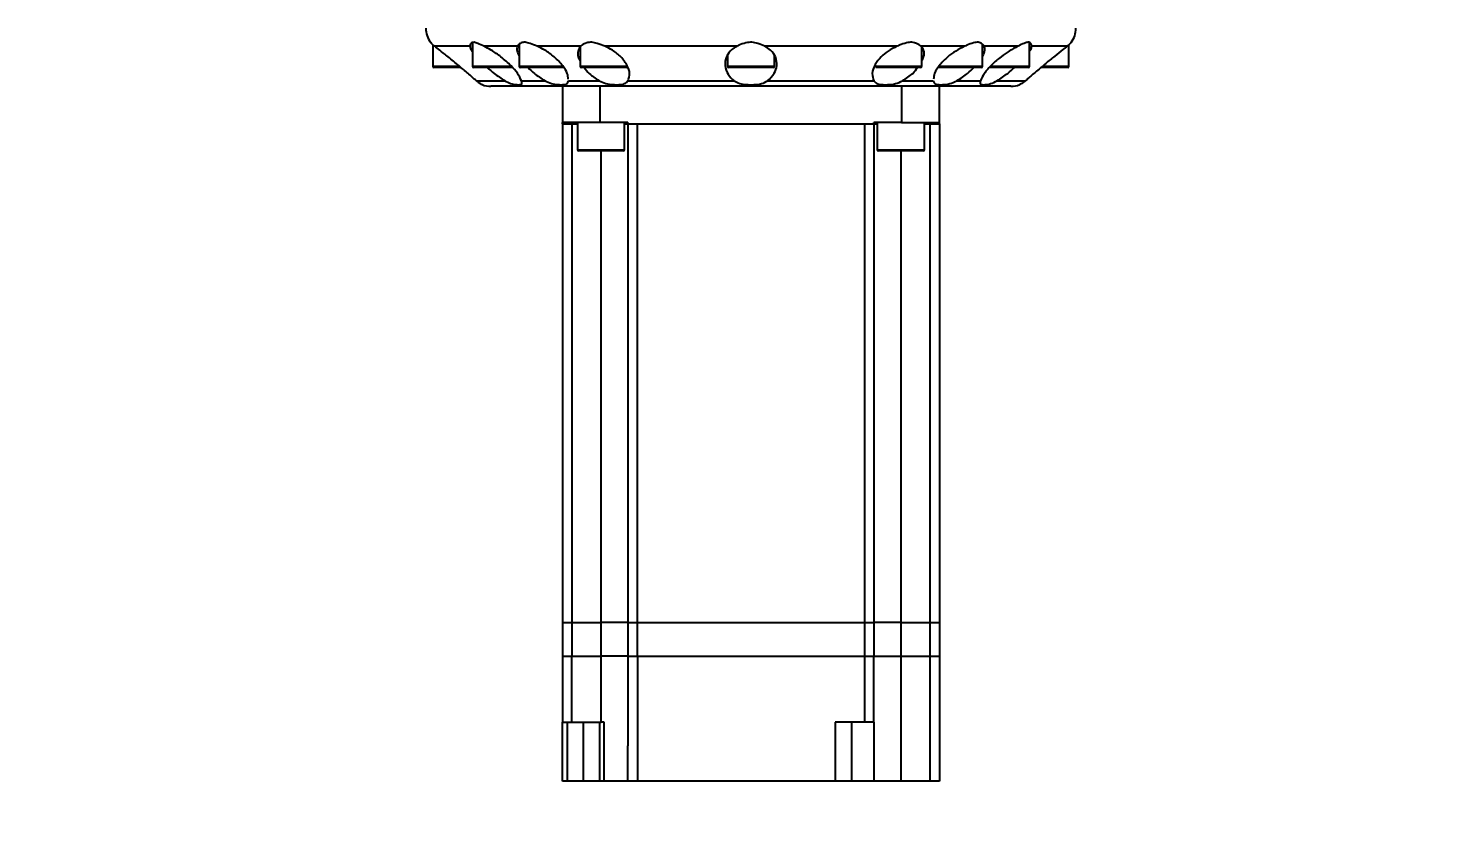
# Model space of a CAD drawing. Header units: millimetres. Extents: x 415 to 2018, y 500 to 823.
# Drawn here: x 1697.79 to 1727.69, y 580.28 to 597.49 of the extents above; entities that cross this region are included whole.
import ezdxf

# ---------------------------------------------------------------- set-up
doc = ezdxf.new("R2010")
doc.units = ezdxf.units.MM
doc.header["$PDSIZE"] = -1
doc.linetypes.add('PHANTOM', pattern=[12.7, 6.35, -1.27, 1.27, -1.27, 1.27, -1.27])
doc.layers.get('Defpoints').update_dxf_attribs({"lineweight": 18})
doc.dimstyles.new('ISO-25', dxfattribs={"dimtxt": 2.5, "dimasz": 2.5, "dimexe": 1.25, "dimexo": 0.625, "dimtad": 1, "dimtoh": 1, "dimlfac": 10, "dimtxsty": 'Standard', "dimcen": 2.5, "dimadec": 0, "dimazin": 0, "dimtfac": 1, "dimtmove": 0, "dimatfit": 3, "dimfxl": 1, "dimarcsym": 0})

# ---------------------------------------------------------------- blocks, each defined once
blk = doc.blocks.new('*D94')
at = {"color": 0, "lineweight": -2}
for p, q in [((1713.13, 608.855), (1808.574, 572.876)), ((1816.26, 569.979), (1810.914, 571.994)), ((1826.885, 569.979), (1816.26, 569.979))]:
    blk.add_line(p, q, dxfattribs=at)
at = {"color": 0}
blk.add_solid([(1811.06, 572.384), (1810.767, 571.604), (1808.574, 572.876)], dxfattribs=at)
at = {"layer": 'Defpoints', "color": 0}
for p in [(1713.13, 608.855), (1808.574, 572.876)]:
    blk.add_point(p, dxfattribs=at)
at = {"color": 0, "insert": (1821.885, 571.854), "char_height": 2.5, "attachment_point": 5}
blk.add_mtext('R1020', dxfattribs=at)

msp = doc.modelspace()

# ---------------------------------------------------------------- linework, layer by layer
at = {"color": 161, "linetype": 'Continuous', "lineweight": 25, "true_color": 0x67adff}
for p, q in [((1706.3804, 597.1382), (1706.3804, 596.6796)), ((1707.1683, 597.1047), (1706.4168, 597.1047)), ((1707.2177, 597.1809), (1707.2177, 596.6796)), ((1708.1739, 597.1047), (1707.4642, 597.1047)), ((1708.2109, 597.1434), (1708.2109, 596.6796)), ((1709.5173, 597.1047), (1708.5924, 597.1047)), ((1709.5054, 597.0838), (1709.5054, 596.6796)), ((1712.8344, 597.1047), (1710.0299, 597.1047)), ((1712.6304, 596.912), (1712.6304, 596.6796)), ((1716.2308, 597.1047), (1713.4263, 597.1047)), ((1717.6683, 597.1047), (1716.7435, 597.1047)), ((1716.7554, 596.6796), (1716.7554, 597.0859)), ((1718.0498, 596.6796), (1718.0498, 597.1435)), ((1718.7965, 597.1047), (1718.0869, 597.1047)), ((1719.043, 596.6796), (1719.043, 597.1819)), ((1719.8439, 597.1047), (1719.0925, 597.1047)), ((1719.8804, 596.6796), (1719.8804, 597.1368)), ((1706.3804, 596.6796), (1706.9453, 596.6796)), ((1706.9745, 596.6546), (1706.4054, 596.6546)), ((1707.2177, 596.6796), (1708.0498, 596.6796)), ((1708.0735, 596.6546), (1707.2427, 596.6546)), ((1708.2109, 596.6796), (1709.1439, 596.6796)), ((1709.1752, 596.6546), (1708.2359, 596.6546)), ((1709.5054, 596.6796), (1710.5054, 596.6796)), ((1710.4804, 596.6546), (1709.5304, 596.6546)), ((1712.6304, 596.6796), (1713.6304, 596.6796)), ((1713.6054, 596.6546), (1712.6554, 596.6546)), ((1713.6304, 596.6796), (1713.6304, 596.9079)), ((1715.7554, 596.6796), (1716.7554, 596.6796)), ((1716.7304, 596.6546), (1715.7804, 596.6546)), ((1718.0248, 596.6546), (1717.0999, 596.6546)), ((1717.118, 596.6796), (1718.0498, 596.6796)), ((1719.018, 596.6546), (1718.1971, 596.6546)), ((1718.2176, 596.6796), (1719.043, 596.6796)), ((1719.8554, 596.6546), (1719.2867, 596.6546)), ((1719.3171, 596.6796), (1719.8804, 596.6796)), ((1707.302, 596.3705), (1707.9063, 596.3705)), ((1708.2594, 596.3705), (1708.7593, 596.3705)), ((1709.2588, 596.3705), (1709.9103, 596.3705)), ((1710.522, 596.3705), (1712.7772, 596.3705)), ((1713.4835, 596.3705), (1715.7387, 596.3705)), ((1716.3504, 596.3705), (1717.0019, 596.3705)), ((1717.5014, 596.3705), (1718.0013, 596.3705)), ((1718.3545, 596.3705), (1718.9587, 596.3705)), ((1709.2279, 596.2546), (1707.6114, 596.2546)), ((1709.1304, 596.2546), (1709.1304, 595.4846)), ((1718.6493, 596.2546), (1709.2279, 596.2546)), ((1709.9304, 595.4846), (1709.9304, 596.2546)), ((1716.3304, 596.2546), (1716.3304, 595.4846)), ((1717.1304, 595.4846), (1717.1304, 596.2546)), ((1709.9304, 595.4846), (1709.1304, 595.4846)), ((1709.1304, 595.4546), (1709.1304, 595.4846)), ((1709.1304, 595.4546), (1709.1304, 584.8746)), ((1709.1304, 595.4546), (1709.4484, 595.4546)), ((1709.3304, 595.4546), (1709.3304, 584.8746)), ((1709.4484, 595.4846), (1709.4484, 594.9096)), ((1710.5184, 595.4846), (1709.9304, 595.4846)), ((1710.4484, 594.9096), (1710.4484, 595.4846)), ((1710.4484, 595.4546), (1710.5184, 595.4546)), ((1710.4484, 595.4546), (1710.5184, 595.4546)), ((1710.5184, 595.4846), (1710.5184, 595.4546)), ((1710.5184, 595.4546), (1710.5184, 584.8746)), ((1710.5184, 595.4546), (1715.7424, 595.4546)), ((1710.7184, 595.4546), (1710.7184, 584.8746)), ((1710.7184, 595.4546), (1715.5423, 595.4546)), ((1715.5423, 595.4546), (1715.5423, 584.8746)), ((1715.7423, 595.4546), (1715.7423, 584.8746)), ((1715.7423, 595.4546), (1715.8123, 595.4546)), ((1715.7424, 595.4546), (1715.7424, 595.4846)), ((1716.3304, 595.4846), (1715.7424, 595.4846)), ((1715.7424, 595.4546), (1715.8123, 595.4546)), ((1715.8123, 595.4846), (1715.8123, 594.9096)), ((1716.3304, 595.4846), (1717.1304, 595.4846)), ((1716.8123, 594.9096), (1716.8123, 595.4846)), ((1716.8123, 595.4546), (1717.1304, 595.4546)), ((1716.9304, 595.4546), (1716.9304, 584.8746)), ((1717.1304, 595.4546), (1717.1304, 595.4846)), ((1717.1304, 595.4546), (1717.1304, 584.8746)), ((1709.4484, 594.9096), (1709.9726, 594.9096)), ((1709.9714, 594.8846), (1709.4734, 594.8846)), ((1709.9484, 584.8746), (1709.9484, 594.8846)), ((1710.4234, 594.8846), (1709.9714, 594.8846)), ((1709.9726, 594.9096), (1710.4484, 594.9096)), ((1715.8123, 594.9096), (1716.8123, 594.9096)), ((1716.7873, 594.8846), (1715.8373, 594.8846)), ((1716.3123, 594.8846), (1716.3123, 584.8746)), ((1709.1304, 584.8746), (1709.3304, 584.8746)), ((1709.1304, 584.8746), (1709.1304, 584.1546)), ((1709.3304, 584.8746), (1709.9484, 584.8746)), ((1709.3304, 584.8746), (1709.3304, 584.1546)), ((1710.5184, 584.8746), (1709.9484, 584.8746)), ((1709.9484, 584.1546), (1709.9484, 584.8746)), ((1710.5184, 584.8746), (1710.7184, 584.8746)), ((1710.5184, 584.8746), (1710.5184, 584.1546)), ((1710.7184, 584.8746), (1715.5423, 584.8746)), ((1710.7184, 584.8746), (1710.7184, 584.1546)), ((1715.5423, 584.8746), (1715.7423, 584.8746)), ((1715.5423, 584.8746), (1715.5423, 584.1546)), ((1716.3123, 584.8746), (1715.7423, 584.8746)), ((1715.7423, 584.8746), (1715.7423, 584.1546)), ((1716.3123, 584.8746), (1716.9304, 584.8746)), ((1716.3123, 584.8746), (1716.3123, 584.1546)), ((1716.9304, 584.8746), (1717.1304, 584.8746)), ((1716.9304, 584.8746), (1716.9304, 584.1546)), ((1717.1304, 584.8746), (1717.1304, 584.1546)), ((1709.1304, 584.1546), (1709.1304, 582.7546)), ((1709.1304, 584.1546), (1709.3304, 584.1546)), ((1709.3304, 582.7546), (1709.3304, 584.1546)), ((1709.3304, 584.1546), (1709.9484, 584.1546)), ((1710.5184, 584.1546), (1709.9484, 584.1546)), ((1709.9504, 582.7546), (1709.9504, 584.1546)), ((1710.5184, 584.1546), (1710.7184, 584.1546)), ((1710.5204, 584.1546), (1710.7204, 584.1546)), ((1710.5204, 584.1546), (1710.5204, 582.2546)), ((1710.7184, 584.1546), (1715.5423, 584.1546)), ((1710.7204, 584.1546), (1715.5404, 584.1546)), ((1710.7204, 584.1546), (1710.7204, 581.5046)), ((1715.5404, 584.1546), (1715.5404, 582.7546)), ((1715.5404, 584.1546), (1715.7404, 584.1546)), ((1715.5423, 584.1546), (1715.7423, 584.1546)), ((1715.7404, 582.7546), (1715.7404, 584.1546)), ((1715.7423, 584.1546), (1716.3123, 584.1546)), ((1716.3123, 584.1546), (1716.3123, 581.5046)), ((1716.3123, 584.1546), (1716.9304, 584.1546)), ((1716.9304, 584.1546), (1716.9304, 581.5046)), ((1716.9304, 584.1546), (1717.1304, 584.1546)), ((1717.1304, 584.1546), (1717.1304, 581.5046)), ((1709.1304, 582.7546), (1709.3304, 582.7546)), ((1709.1304, 581.5046), (1709.1304, 582.7546)), ((1709.2304, 582.7546), (1709.2304, 581.5046)), ((1709.3304, 582.7546), (1709.9504, 582.7546)), ((1709.5731, 581.5046), (1709.5731, 582.7546)), ((1709.9231, 581.5046), (1709.9231, 582.7546)), ((1710.0123, 582.7546), (1709.9504, 582.7546)), ((1710.0123, 581.5046), (1710.0123, 582.7546)), ((1714.9178, 582.7546), (1714.9178, 581.5046)), ((1715.5404, 582.7546), (1714.9178, 582.7546)), ((1715.2678, 582.7546), (1715.2678, 581.5046)), ((1715.7404, 582.7546), (1715.5404, 582.7546)), ((1715.7404, 582.7546), (1715.7404, 581.5046)), ((1710.5204, 581.5046), (1710.5204, 582.2546)), ((1709.2304, 581.5046), (1709.1304, 581.5046)), ((1709.5731, 581.5046), (1709.2304, 581.5046)), ((1709.9231, 581.5046), (1709.5731, 581.5046)), ((1710.0123, 581.5046), (1709.9231, 581.5046)), ((1710.5204, 581.5046), (1710.0123, 581.5046)), ((1710.7204, 581.5046), (1710.5204, 581.5046)), ((1714.9178, 581.5046), (1710.7204, 581.5046)), ((1715.2678, 581.5046), (1714.9178, 581.5046)), ((1715.7404, 581.5046), (1715.2678, 581.5046)), ((1716.3123, 581.5046), (1715.7404, 581.5046)), ((1716.9304, 581.5046), (1716.3123, 581.5046)), ((1717.1304, 581.5046), (1716.9304, 581.5046))]:
    msp.add_line(p, q, dxfattribs=at)
at = {"linetype": 'PHANTOM', "lineweight": 25}
msp.add_arc((1713.1304, 608.8546), 33.6, 195, 165, dxfattribs=at)
at = {"color": 161, "linetype": 'Continuous', "lineweight": 25, "true_color": 0x67adff}
for centre, radius, start, end in [((1706.7304, 597.4888), 0.5, 180, 217.26365), ((1719.5304, 597.4888), 0.5, 322.71747, 0), ((1706.4054, 596.6796), 0.025, 180, 270), ((1707.2427, 596.6796), 0.025, 180, 270), ((1708.2359, 596.6796), 0.025, 180, 270), ((1709.5304, 596.6796), 0.025, 180, 270), ((1710.4804, 596.6796), 0.025, 270, 0), ((1712.6554, 596.6796), 0.025, 180, 270), ((1713.6054, 596.6796), 0.025, 270, 0), ((1716.7304, 596.6796), 0.025, 270, 0), ((1718.0248, 596.6796), 0.025, 270, 0), ((1719.018, 596.6796), 0.025, 270, 0), ((1719.8554, 596.6796), 0.025, 270, 0), ((1707.6114, 596.7546), 0.5, 248.11063, 270), ((1718.6493, 596.7546), 0.5, 270, 291.91771), ((1709.4734, 594.9096), 0.025, 180, 270), ((1710.4234, 594.9096), 0.025, 270, 0), ((1715.8373, 594.9096), 0.025, 180, 270), ((1716.7873, 594.9096), 0.025, 270, 0)]:
    msp.add_arc(centre, radius, start, end, dxfattribs=at)
for points, knots in [([(1706.4168, 597.1047), (1706.3923, 597.1262), (1706.3496, 597.1634), (1706.3273, 597.1925), (1706.3319, 597.187), (1706.3325, 597.1862)], [0, 0, 0, 0, 0.5355562, 0.9303092, 1, 1, 1, 1]), ([(1707.302, 596.3705), (1707.2437, 596.4221), (1707.1335, 596.5196), (1706.9207, 596.7006), (1706.7129, 596.8712), (1706.5307, 597.0161), (1706.4507, 597.0783), (1706.4168, 597.1047)], [0, 0, 0, 0, 0.2217866, 0.4194567, 0.6598, 0.8557916, 1, 1, 1, 1]), ([(1707.4642, 597.1047), (1707.4185, 597.1271), (1707.3389, 597.166), (1707.2488, 597.1948), (1707.1873, 597.1801), (1707.1668, 597.1393), (1707.168, 597.1114), (1707.1683, 597.1047)], [0, 0, 0, 0, 0.26803029, 0.46558987, 0.66408712, 0.91865938, 1, 1, 1, 1]), ([(1707.1683, 597.1047), (1707.1742, 597.0747), (1707.1806, 597.042), (1707.2149, 596.9968), (1707.2177, 596.9931)], [0, 0, 0, 0, 0.9195691, 1, 1, 1, 1]), ([(1708.2594, 596.3705), (1708.2357, 596.4221), (1708.1909, 596.5196), (1708.0332, 596.7006), (1707.8419, 596.8712), (1707.6361, 597.0161), (1707.5154, 597.0783), (1707.4642, 597.1047)], [0, 0, 0, 0, 0.2217851, 0.41945661, 0.65980014, 0.85579168, 1, 1, 1, 1]), ([(1708.1739, 597.1047), (1708.166, 597.0732), (1708.151, 597.0134), (1708.1917, 596.9317), (1708.2109, 596.8931)], [0, 0, 0, 0, 0.5278187, 1, 1, 1, 1]), ([(1708.5924, 597.1047), (1708.5408, 597.1271), (1708.4511, 597.166), (1708.3349, 597.1948), (1708.242, 597.1801), (1708.1941, 597.1393), (1708.1778, 597.1114), (1708.1739, 597.1047)], [0, 0, 0, 0, 0.2680311, 0.4655917, 0.6640897, 0.9186616, 1, 1, 1, 1]), ([(1709.2529, 596.4036), (1709.2498, 596.4446), (1709.2431, 596.5317), (1709.1357, 596.7007), (1708.9734, 596.8712), (1708.7765, 597.0161), (1708.6472, 597.0783), (1708.5924, 597.1047)], [0, 0, 0, 0, 0.1843083, 0.3914983, 0.643417, 0.848847, 1, 1, 1, 1]), ([(1709.5173, 597.1047), (1709.4941, 597.0729), (1709.4478, 597.0095), (1709.4517, 596.897), (1709.4901, 596.8215), (1709.5054, 596.7914)], [0, 0, 0, 0, 0.3770005, 0.7517212, 1, 1, 1, 1]), ([(1710.0299, 597.1047), (1709.9759, 597.1271), (1709.8822, 597.166), (1709.7477, 597.1948), (1709.6299, 597.1801), (1709.5577, 597.1393), (1709.5251, 597.1114), (1709.5173, 597.1047)], [0, 0, 0, 0, 0.2680301, 0.4655909, 0.6640863, 0.9186613, 1, 1, 1, 1]), ([(1710.522, 596.3705), (1710.5393, 596.4221), (1710.5719, 596.5196), (1710.5116, 596.7006), (1710.3879, 596.8712), (1710.2136, 597.0161), (1710.0846, 597.0783), (1710.0299, 597.1047)], [0, 0, 0, 0, 0.22178629, 0.41945638, 0.65980084, 0.85579208, 1, 1, 1, 1]), ([(1712.8344, 597.1047), (1712.7956, 597.0818), (1712.6977, 597.0239), (1712.606, 596.8967), (1712.5667, 596.7305), (1712.6069, 596.5572), (1712.6973, 596.4338), (1712.7647, 596.3804), (1712.7772, 596.3705)], [0, 0, 0, 0, 0.1269441, 0.3206242, 0.5171244, 0.7516476, 0.9538421, 1, 1, 1, 1]), ([(1713.4263, 597.1047), (1713.3786, 597.1271), (1713.2958, 597.166), (1713.153, 597.1948), (1713.0105, 597.1801), (1712.9059, 597.1393), (1712.8483, 597.1114), (1712.8344, 597.1047)], [0, 0, 0, 0, 0.268031, 0.4655915, 0.6640877, 0.9186608, 1, 1, 1, 1]), ([(1713.4835, 596.3705), (1713.5371, 596.4221), (1713.6384, 596.5196), (1713.6916, 596.7006), (1713.6687, 596.8712), (1713.5727, 597.0161), (1713.4699, 597.0783), (1713.4263, 597.1047)], [0, 0, 0, 0, 0.2217862, 0.4194567, 0.6598013, 0.8557929, 1, 1, 1, 1]), ([(1716.2308, 597.1047), (1716.1664, 597.073), (1716.0379, 597.0097), (1715.8786, 596.8733), (1715.754, 596.7103), (1715.6862, 596.5271), (1715.7217, 596.4212), (1715.7387, 596.3705)], [0, 0, 0, 0, 0.1704707, 0.3399083, 0.5441978, 0.7817492, 1, 1, 1, 1]), ([(1716.7435, 597.1047), (1716.7148, 597.1271), (1716.665, 597.166), (1716.5522, 597.1948), (1716.4232, 597.1801), (1716.3142, 597.1393), (1716.2471, 597.1114), (1716.2308, 597.1047)], [0, 0, 0, 0, 0.2680309, 0.4655924, 0.6640879, 0.9186611, 1, 1, 1, 1]), ([(1716.7554, 596.7976), (1716.7706, 596.8255), (1716.8145, 596.9061), (1716.8117, 597.0159), (1716.7638, 597.0783), (1716.7435, 597.1047)], [0, 0, 0, 0, 0.2338127, 0.6752183, 1, 1, 1, 1]), ([(1717.6683, 597.1047), (1717.6035, 597.073), (1717.4743, 597.0097), (1717.2929, 596.8732), (1717.1324, 596.7105), (1717.018, 596.5392), (1717.0107, 596.4437), (1717.0076, 596.4035)], [0, 0, 0, 0, 0.1786788, 0.3562746, 0.5704, 0.8193893, 1, 1, 1, 1]), ([(1718.0869, 597.1047), (1718.071, 597.1271), (1718.0435, 597.166), (1717.9578, 597.1948), (1717.8492, 597.1801), (1717.7492, 597.1393), (1717.6841, 597.1114), (1717.6683, 597.1047)], [0, 0, 0, 0, 0.26802867, 0.46559096, 0.66408702, 0.91866047, 1, 1, 1, 1]), ([(1718.7965, 597.1047), (1718.7357, 597.073), (1718.6146, 597.0097), (1718.4238, 596.8733), (1718.237, 596.7103), (1718.0731, 596.5271), (1718.0246, 596.4212), (1718.0013, 596.3705)], [0, 0, 0, 0, 0.1704708, 0.3399087, 0.5441974, 0.7817506, 1, 1, 1, 1]), ([(1718.0498, 596.8942), (1718.0716, 596.9389), (1718.1111, 597.0202), (1718.0944, 597.0785), (1718.0869, 597.1047)], [0, 0, 0, 0, 0.5511786, 1, 1, 1, 1]), ([(1719.0925, 597.1047), (1719.0905, 597.1271), (1719.0872, 597.166), (1719.0345, 597.1948), (1718.9536, 597.1801), (1718.8694, 597.1393), (1718.8107, 597.1114), (1718.7965, 597.1047)], [0, 0, 0, 0, 0.2680332, 0.4655927, 0.6640887, 0.9186605, 1, 1, 1, 1]), ([(1719.8439, 597.1047), (1719.8144, 597.0818), (1719.74, 597.0239), (1719.5797, 596.8967), (1719.3761, 596.7305), (1719.1709, 596.5572), (1719.0298, 596.4338), (1718.9699, 596.3804), (1718.9587, 596.3705)], [0, 0, 0, 0, 0.1269434, 0.3206247, 0.5171251, 0.7516473, 0.9538427, 1, 1, 1, 1]), ([(1719.043, 596.9962), (1719.0495, 597.0048), (1719.0826, 597.0487), (1719.0881, 597.0797), (1719.0925, 597.1047)], [0, 0, 0, 0, 0.1959365, 1, 1, 1, 1]), ([(1719.9282, 597.1862), (1719.9269, 597.1846), (1719.9237, 597.1804), (1719.8867, 597.139), (1719.8523, 597.1114), (1719.8439, 597.1047)], [0, 0, 0, 0, 0.32744, 0.8371413, 1, 1, 1, 1]), ([(1707.5327, 596.6546), (1707.5812, 596.6112), (1707.6967, 596.5081), (1707.8294, 596.421), (1707.9063, 596.3705)], [0, 0, 0, 0, 0.4206725, 1, 1, 1, 1]), ([(1708.4012, 596.6546), (1708.4432, 596.6112), (1708.5432, 596.5081), (1708.6801, 596.421), (1708.7593, 596.3705)], [0, 0, 0, 0, 0.4206727, 1, 1, 1, 1]), ([(1709.592, 596.6546), (1709.6247, 596.6112), (1709.7023, 596.5081), (1709.834, 596.421), (1709.9103, 596.3705)], [0, 0, 0, 0, 0.4206721, 1, 1, 1, 1]), ([(1716.3504, 596.3705), (1716.4274, 596.4219), (1716.5583, 596.5094), (1716.6396, 596.6122), (1716.6731, 596.6546)], [0, 0, 0, 0, 0.5878425, 1, 1, 1, 1]), ([(1717.5014, 596.3705), (1717.5815, 596.4219), (1717.7179, 596.5094), (1717.8206, 596.6122), (1717.8629, 596.6546)], [0, 0, 0, 0, 0.5878431, 1, 1, 1, 1]), ([(1718.3545, 596.3705), (1718.4324, 596.4219), (1718.5649, 596.5094), (1718.682, 596.6122), (1718.7303, 596.6546)], [0, 0, 0, 0, 0.587843, 1, 1, 1, 1]), ([(1707.4249, 596.2909), (1707.4263, 596.2904), (1707.4315, 596.2882), (1707.3897, 596.3036), (1707.3309, 596.3485), (1707.302, 596.3705)], [0, 0, 0, 0, 0.15504, 0.5840381, 1, 1, 1, 1]), ([(1707.9063, 596.3705), (1707.9479, 596.3499), (1708.0311, 596.3087), (1708.1455, 596.2892), (1708.2302, 596.2872), (1708.2745, 596.303), (1708.2644, 596.3482), (1708.2594, 596.3705)], [0, 0, 0, 0, 0.1883243, 0.3759561, 0.5775808, 0.7920485, 1, 1, 1, 1]), ([(1708.7593, 596.3705), (1708.8044, 596.3499), (1708.8943, 596.3087), (1709.0318, 596.2892), (1709.1488, 596.2872), (1709.2338, 596.303), (1709.2506, 596.3482), (1709.2588, 596.3705)], [0, 0, 0, 0, 0.1883257, 0.3759553, 0.5775819, 0.7920516, 1, 1, 1, 1]), ([(1709.9103, 596.3705), (1709.9556, 596.3499), (1710.0461, 596.3087), (1710.1974, 596.2892), (1710.3387, 596.2872), (1710.4587, 596.303), (1710.5011, 596.3482), (1710.522, 596.3705)], [0, 0, 0, 0, 0.1883257, 0.3759564, 0.5775834, 0.7920515, 1, 1, 1, 1]), ([(1712.7772, 596.3705), (1712.814, 596.3499), (1712.8876, 596.3087), (1713.0353, 596.2892), (1713.1952, 596.2872), (1713.3587, 596.303), (1713.4424, 596.3482), (1713.4835, 596.3705)], [0, 0, 0, 0, 0.1883247, 0.3759552, 0.5775814, 0.79205, 1, 1, 1, 1]), ([(1715.7387, 596.3705), (1715.7572, 596.3499), (1715.7941, 596.3087), (1715.8986, 596.2892), (1716.0343, 596.2872), (1716.1976, 596.303), (1716.3, 596.3482), (1716.3504, 596.3705)], [0, 0, 0, 0, 0.1883254, 0.3759542, 0.5775814, 0.7920503, 1, 1, 1, 1]), ([(1717.0019, 596.3705), (1717.009, 596.3499), (1717.0231, 596.3087), (1717.0944, 596.2892), (1717.2036, 596.2872), (1717.3499, 596.303), (1717.4514, 596.3482), (1717.5014, 596.3705)], [0, 0, 0, 0, 0.188324, 0.3759546, 0.5775824, 0.7920503, 1, 1, 1, 1]), ([(1718.0013, 596.3705), (1717.9965, 596.3499), (1717.9869, 596.3087), (1718.0201, 596.2892), (1718.0953, 596.2872), (1718.2146, 596.303), (1718.3083, 596.3482), (1718.3545, 596.3705)], [0, 0, 0, 0, 0.1883283, 0.3759563, 0.577582, 0.7920513, 1, 1, 1, 1]), ([(1718.9587, 596.3705), (1718.9323, 596.35), (1718.8794, 596.3091), (1718.8343, 596.2904), (1718.8354, 596.2908), (1718.8358, 596.2909)], [0, 0, 0, 0, 0.3766197, 0.7518566, 1, 1, 1, 1])]:
    msp.add_open_spline(points, degree=3, knots=knots, dxfattribs=at)

# ---------------------------------------------------------------- dimensions: what is measured, and where the dimension line sits
dim = msp.add_radius_dim(center=(1713.1304, 608.8546), mpoint=(1808.5742, 572.8759), dimstyle='ISO-25')
dim.commit()
dim.dimension.update_dxf_attribs({"geometry": '*D94', "text_midpoint": (1821.8847, 569.9787), "dimtype": 164})

doc.saveas('drawing.dxf')
